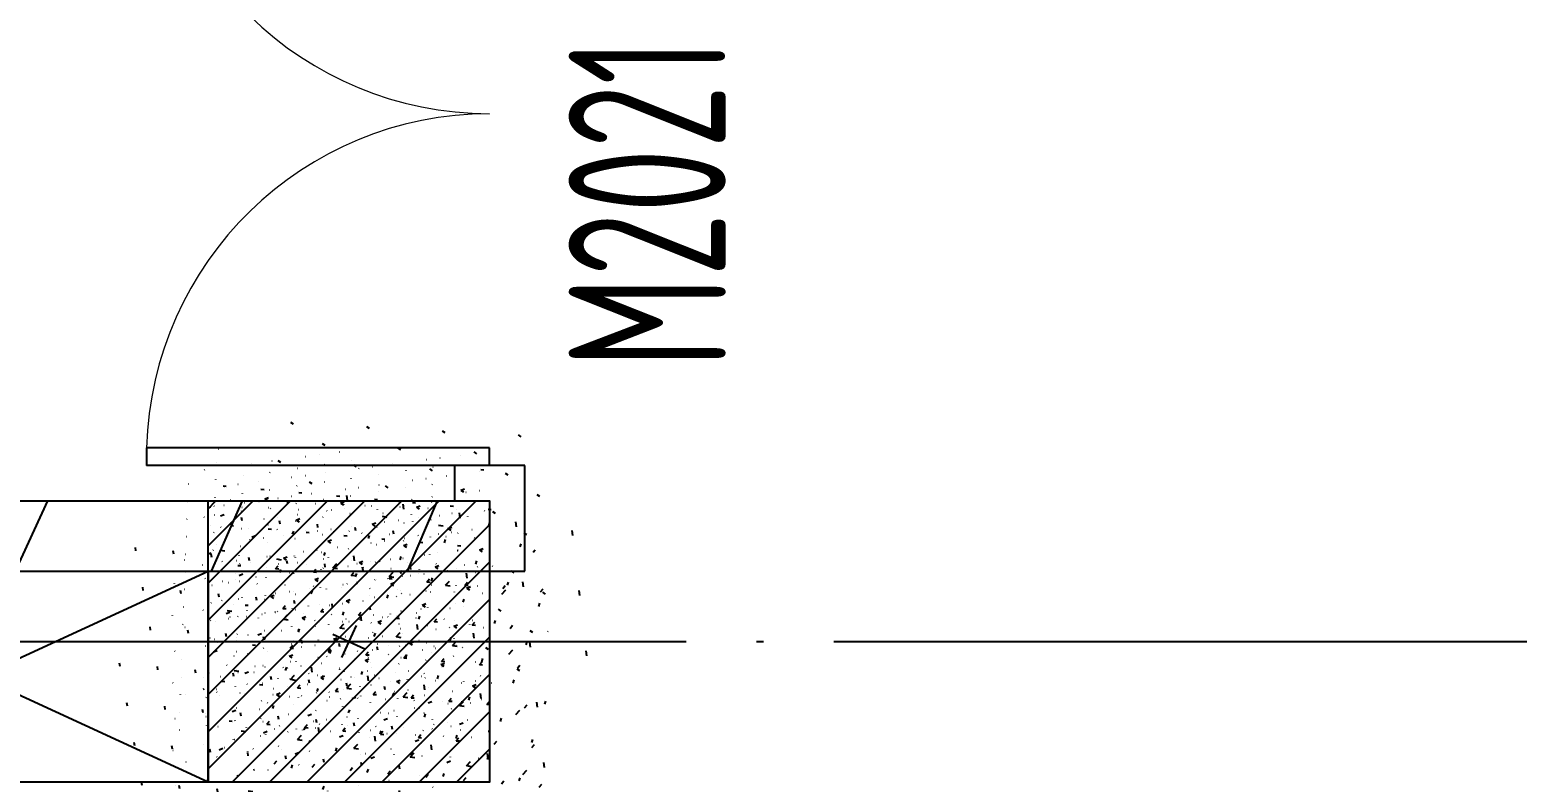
# Model space of a CAD drawing. Header units: inches. Extents: x 0 to 1813292486, y 0 to 3473589894.
# Drawn here: x 600459879 to 600464106, y 3473235418 to 3473237557 of the extents above; entities that cross this region are included whole.
import ezdxf
from ezdxf.xclip import XClip

# ---------------------------------------------------------------- set-up
doc = ezdxf.new("R2010")
doc.units = ezdxf.units.IN
doc.header["$LTSCALE"] = 1000
doc.header["$MEASUREMENT"] = 0
doc.header["$XCLIPFRAME"] = 2
doc.linetypes.add('AX-MALL-GIRD-200$0$DOTE', pattern=[2.4200000000000004, 2, -0.2, 0.02, -0.2])
for name, color, linetype in [('A-Anno-Note', 241, 'Continuous'), ('AX-MALL-DIM-P02$0$A-Detl-Thin', 131, 'Continuous'), ('AX-MALL-GIRD-200$0$A-Grid', 222, 'AX-MALL-GIRD-200$0$DOTE'), ('AX-MALL-P02-200$0$A-Anno-Note', 241, 'Continuous'), ('AX-MALL-WALL-P02$0$A-Anno-Note', 241, 'Continuous'), ('AX-MALL-WALL-P02-QT$0$A-Anno-Note', 241, 'Continuous'), ('AX-MALL-WALL-P02-QT$0$A-Detl-Thin', 131, 'Continuous'), ('AX-MALL-WALL-P02-QT$0$A-Wall', 2, 'Continuous'), ('AX-MALL-WALL-P02-QT$0$A-Wall-Patt', 13, 'Continuous'), ('AX-MALL-WALL-P02-QT$0$A-Wind', 4, 'Continuous'), ('AX-MALL-WALL-P02-QT$0$AX-MALL-WALL-P01-QT$0$AX-MALL-WALL-P01-QT$0$FF-装饰完成面', 30, 'Continuous'), ('AX-MALL-WORD-P02$0$A-Wind-Iden', 11, 'Continuous'), ('AX-MALL-ZTKD-P02$0$A-Anno-Note', 241, 'Continuous'), ('SX-MALL-WALL-L-1F~2F$0$S-COLU', 30, 'Continuous'), ('SX-MALL-WALL-L-1F~2F$0$S-PATT-WALL', 83, 'Continuous'), ('SX-MALL-WALL-L-1F~2F$0$单形心', 4, 'Continuous')]:
    doc.layers.add(name, color=color, linetype=linetype)
doc.styles.add('AX-MALL-WORD-P02$0$_TCH_WINDOW', font='gbenor.shx', dxfattribs={"bigfont": 'gbcbig.shx'})
pattern_1 = [(45, (0, 359.0227), (-353.55353201463, 353.55353201463), [])]

# ---------------------------------------------------------------- blocks, each defined once
blk = doc.blocks.new('AX-MALL-WORD-P02')
at = {"layer": 'AX-MALL-WORD-P02$0$A-Wind-Iden', "style": 'AX-MALL-WORD-P02$0$_TCH_WINDOW', "width": 0.7}
blk.add_text('M2021', height=446.25, rotation=69.56816126929714, dxfattribs=at).set_placement((600281099.0940866, 3473136067.101395))
blk = doc.blocks.new('AX-MALL-GIRD-200')
at = {"layer": 'AX-MALL-GIRD-200$0$A-Grid'}
blk.add_line((600226689.7942976, 3473155506.95292), (600584585.7983962, 3473022180.189638), dxfattribs=at)
blk = doc.blocks.new('SX-MALL-WALL-L-1F~2F$0$BANWANG_XINGXIN')
at = {"color": 0}
for points in [[(0.7071067811865476, 0.7071067811865475), (-0.7071067811865477, -0.7071067811865475)], [(-0.7071067811865475, 0.7071067811865476), (0.7071067811865474, -0.7071067811865477)]]:
    blk.add_lwpolyline(points, dxfattribs=at)
blk = doc.blocks.new('SX-MALL-WALL-L-1F~2F')
at = {"layer": 'SX-MALL-WALL-L-1F~2F$0$S-PATT-WALL'}
h = blk.add_hatch(dxfattribs=at)
h.set_pattern_fill('钢筋混凝土', color=256, scale=15, pattern_type=2)
h.set_pattern_definition([(24.56816131876918, (600332848.5159376, 3473133887.589986), (-31.18316060756021, 68.21004687377882), []), (29.56816131876925, (600332848.5159376, 3473133887.589986), (97.53445422577846, -46.37920049590846), [11.24999999999976, -123.7499999999981]), (334.5681613187692, (600332848.5159376, 3473133887.589986), (19.8843977583576, 112.9961142864107), [8.999999999999757, -98.99999999999805]), (80.01956131876923, (600332856.6438087, 3473133883.725054), (117.4189029535321, 66.61682170576017), [9.5610285, -105.1713168]), (25.75236131876918, (600332858.9887226, 3473133915.702631), (141.3476152674957, -79.15081590010527), [16.87499999999999, -185.6249999999999]), (76.20376131876925, (600332870.7676862, 3473133909.106722), (182.3878362713222, 87.98253900728308), [14.3415432, -157.75695]), (330.7523613187692, (600332858.9887226, 3473133915.702631), (182.3877676118969, 87.98268144025063), [13.5, -148.4999999999999]), (0.5681613187692685, (600332870.4268485, 3473133903.438077), (62.82047321120105, -87.84980446922418), [11.25, -123.75]), (305.5681613187692, (600332870.4268485, 3473133903.438077), (72.17288940056437, 89.18848105901375), [8.999999999999998, -98.99999999999999]), (51.01956131876926, (600332875.6618834, 3473133896.117257), (134.9933625470349, 1.33857134020591), [9.5610285, -105.1713168]), (17.06816131876921, (600332848.5159376, 3473133887.589986), (19.14085714793764, 46.1558949392409), [0.7499999999999999, -97.79999999999998, 0.7499999999999999, -100.5, 0.7499999999999999, -99.37499999999999]), (347.0681613187692, (600332848.5159376, 3473133887.589986), (57.63084699394109, 41.66442757030211), [0.7499999999999999, -57.29999999999999, 0.7499999999999999, -95.54999999999998, 0.7499999999999999, -37.87499999999999]), (307.0681613187692, (600332817.170339, 3473133899.267141), (73.85474001336533, -31.12342331039777), [0.7499999999999849, -37.49999999999903, 0.7499999999999849, -116.9999999999981, 0.7499999999999849, -155.2499999999961]), (297.0681613187692, (600332803.1140169, 3473133904.503534), (87.2164167648191, -16.46683781742514), [0.7499999999999999, -48.74999999999999, 0.7499999999999999, -77.69999999999997, 0.7499999999999999, -110.25])])
h.paths.add_polyline_path([(600279589.188629, 3473136227.230491), (600280338.8591461, 3473135947.956228), (600280059.5848802, 3473135198.285707), (600279309.9143642, 3473135477.559973)])
at = {"layer": 'SX-MALL-WALL-L-1F~2F$0$S-COLU'}
blk.add_lwpolyline([(600279589.188629, 3473136227.230491), (600280338.8591461, 3473135947.956228), (600280059.5848802, 3473135198.285707), (600279309.9143642, 3473135477.559973)], close=True, dxfattribs=at)
at = {"layer": 'SX-MALL-WALL-L-1F~2F$0$单形心', "xscale": 50, "yscale": 50, "zscale": 50}
blk.add_blockref('SX-MALL-WALL-L-1F~2F$0$BANWANG_XINGXIN', (600279824.3867551, 3473135712.7581), dxfattribs=at)
blk = doc.blocks.new('SX-MALL-WALL-L-2F~3F')
ref = blk.add_blockref('SX-MALL-WALL-L-1F~2F', (0, 0))
XClip(ref).set_block_clipping_path([(600349769.7341375, 3473074679.418533), (600357001.7302529, 3473071985.287766), (600356499.8725733, 3473070638.124951), (600359302.5086629, 3473069594.060767), (600362345.1765132, 3473077761.653201), (600381551.4312518, 3473070606.759726), (600391553.7259278, 3473066880.611454), (600387749.827644, 3473056669.608357), (600391632.1759799, 3473055223.319679), (600395635.5522461, 3473065969.791956), (600406982.2408491, 3473061742.817497), (600403058.8006672, 3473051210.921831), (600412723.2437257, 3473047610.6332), (600445093.3740637, 3473134503.466942), (600393055.2444371, 3473153889.197227), (600387463.4997383, 3473138878.984498), (600380158.3525343, 3473141600.366193), (600382830.751978, 3473148774.027779), (600388210.8522022, 3473146769.782572), (600390696.2253517, 3473153441.399696), (600277474.697425, 3473195619.741203), (600273446.9822528, 3473184807.934726), (600257129.111771, 3473190886.82031), (600241575.9633431, 3473149136.690594), (600258197.8999482, 3473142944.531458), (600255239.7303221, 3473135003.762026), (600263182.3271956, 3473132044.911624), (600260741.6763649, 3473125493.34496), (600269350.4970673, 3473122286.306632), (600271511.1407766, 3473128086.235537), (600286270.1853781, 3473122588.058336), (600284109.5416689, 3473116788.129431), (600282580.7823727, 3473112684.400902), (600291840.7574171, 3473109234.788475), (600290827.7957876, 3473106515.642598), (600293360.405141, 3473105572.171298), (600294731.2544166, 3473109252.0137), (600323175.4764534, 3473098655.706329), (600321336.3302773, 3473093718.790065), (600344750.773286, 3473084996.222976), (600341987.4689643, 3473077578.540671), (600344583.6790427, 3473076611.376234), (600346015.5062013, 3473080454.904757), (600351201.5612961, 3473078522.947055)])
blk = doc.blocks.new('SX-MALL-WALL-2F~3F')
blk.add_blockref('SX-MALL-WALL-L-2F~3F', (0, 0))
blk = doc.blocks.new('AX-MALL-WALL-P02-QT$0$s2')
at = {"layer": 'AX-MALL-WALL-P02-QT$0$AX-MALL-WALL-P01-QT$0$AX-MALL-WALL-P01-QT$0$FF-装饰完成面'}
for p, q in [((14719.19514036179, -2439.745644569397), (16019.19752657413, -1839.745238304138)), ((16019.19752693176, -2439.745645046234), (14719.19514024258, -1839.745645046234))]:
    blk.add_line(p, q, dxfattribs=at)
blk.add_lwpolyline([(16019.19752681255, -2439.745644569397), (14719.19514024258, -2439.745644569397), (14719.19514000416, -1839.745238780975), (16019.19752657413, -1839.745238304138)], close=True, dxfattribs=at)
blk = doc.blocks.new('AX-MALL-WALL-P02-QT$0$$DorLib2D$00000002')
for p, q in [((-0.5, -5.684341886080802e-17), (-0.5000000000000007, 0.4875)), ((-0.4750000000000007, 0.4875), (-0.5000000000000007, 0.4875)), ((-0.475, -2.842170943040401e-17), (-0.4750000000000007, 0.4875)), ((0.475, -2.842170943040401e-17), (0.4750000000000007, 0.4875)), ((0.4750000000000007, 0.4875), (0.5000000000000007, 0.4875)), ((0.5, -5.684341886080802e-17), (0.5000000000000007, 0.4875)), ((-0.5, -5.684341886080802e-17), (-0.475, -2.842170943040401e-17)), ((0.5, -5.684341886080802e-17), (0.475, -2.842170943040401e-17))]:
    blk.add_line(p, q)
at = {"lineweight": 13}
for centre, start, end in [((-0.4875, -4.263256414560601e-17), 0, 88.53071641864632), ((0.4875, -4.263256414560601e-17), 91.4692835813537, 180)]:
    blk.add_arc(centre, 0.4875, start, end, dxfattribs=at)
blk = doc.blocks.new('AX-MALL-WALL-P02-QT')
at = {"layer": 'AX-MALL-WALL-P02-QT$0$A-Wall-Patt'}
h = blk.add_hatch(dxfattribs=at)
h.set_pattern_fill('普通砖', color=256, scale=200, style=0)
h.set_pattern_definition(pattern_1)
h.paths.add_polyline_path([(600280362.7493958, 3473135725.629314), (600280467.4772453, 3473136006.755758), (600280280.0596161, 3473136076.574325), (600280245.1503329, 3473135982.86551)])
at = {"layer": 'AX-MALL-WALL-P02-QT$0$A-Wall'}
for p, q in [((600280280.0596161, 3473136076.574325), (600280245.1503329, 3473135982.86551)), ((600280467.4772453, 3473136006.755758), (600280280.0596161, 3473136076.574325)), ((600280362.7493958, 3473135725.629314), (600280467.4772453, 3473136006.755758))]:
    blk.add_line(p, q, dxfattribs=at)
at = {"layer": 'AX-MALL-WALL-P02-QT$0$A-Detl-Thin'}
blk.add_blockref('SX-MALL-WALL-2F~3F', (0, 0), dxfattribs=at)
at = {"layer": 'AX-MALL-WALL-P02-QT$0$A-Wind'}
blk.add_blockref('AX-MALL-GIRD-200', (0, 0), dxfattribs=at)
at = {"layer": 'AX-MALL-WALL-P02-QT$0$A-Anno-Note', "rotation": 339.5681613093759}
blk.add_blockref('AX-MALL-WALL-P02-QT$0$s2', (600265150.2118146, 3473143356.003345), dxfattribs=at)
at = {"layer": 'AX-MALL-WALL-P02-QT$0$A-Wall-Patt'}
h = blk.add_hatch(dxfattribs=at)
h.set_pattern_fill('普通砖', color=256, scale=200, style=0)
h.set_pattern_definition(pattern_1)
h.paths.add_polyline_path([(600262393.929832, 3473142490.684223), (600262464.3657913, 3473142393.302397), (600280362.7493958, 3473135725.629314), (600280245.1503329, 3473135982.86551), (600262440.4755429, 3473142615.62931)])
at = {"layer": 'AX-MALL-WALL-P02-QT$0$A-Wall'}
for p, q in [((600262440.4755429, 3473142615.62931), (600280245.1503329, 3473135982.86551)), ((600262464.3657913, 3473142393.302397), (600280362.7493958, 3473135725.629314))]:
    blk.add_line(p, q, dxfattribs=at)
at = {"layer": 'AX-MALL-WALL-P02-QT$0$A-Wind', "xscale": 2000, "yscale": 2000, "zscale": 200, "rotation": 69.56816131005576}
blk.add_blockref('AX-MALL-WALL-P02-QT$0$$DorLib2D$00000002', (600280722.8612623, 3473136978.753188), dxfattribs=at)
blk = doc.blocks.new('AX-MALL-WALL-P02')
at = {"layer": 'AX-MALL-WALL-P02$0$A-Anno-Note'}
blk.add_blockref('AX-MALL-WORD-P02', (0, 0), dxfattribs=at)
blk.add_blockref('AX-MALL-WALL-P02-QT', (0, 0), dxfattribs=at)
blk = doc.blocks.new('AX-MALL-ZTKD-P02')
at = {"layer": 'AX-MALL-ZTKD-P02$0$A-Anno-Note'}
blk.add_blockref('AX-MALL-GIRD-200', (0, 0), dxfattribs=at)
blk = doc.blocks.new('AX-MALL-DIM-P02')
at = {"layer": 'AX-MALL-DIM-P02$0$A-Detl-Thin'}
blk.add_blockref('AX-MALL-ZTKD-P02', (-2.384185791015625e-06, 9.5367431640625e-07), dxfattribs=at)
blk = doc.blocks.new('AX-MALL-P02-200')
at = {"layer": 'AX-MALL-P02-200$0$A-Anno-Note'}
blk.add_blockref('AX-MALL-WALL-P02', (0, 0), dxfattribs=at)
blk.add_blockref('AX-MALL-DIM-P02', (0, 0), dxfattribs=at)

msp = doc.modelspace()

# ---------------------------------------------------------------- block references
at = {"layer": 'A-Anno-Note', "rotation": 20.43183869077545}
msp.add_blockref('AX-MALL-P02-200', (1250392458.527329, 9048125.682563305), dxfattribs=at)

doc.saveas('drawing.dxf')
